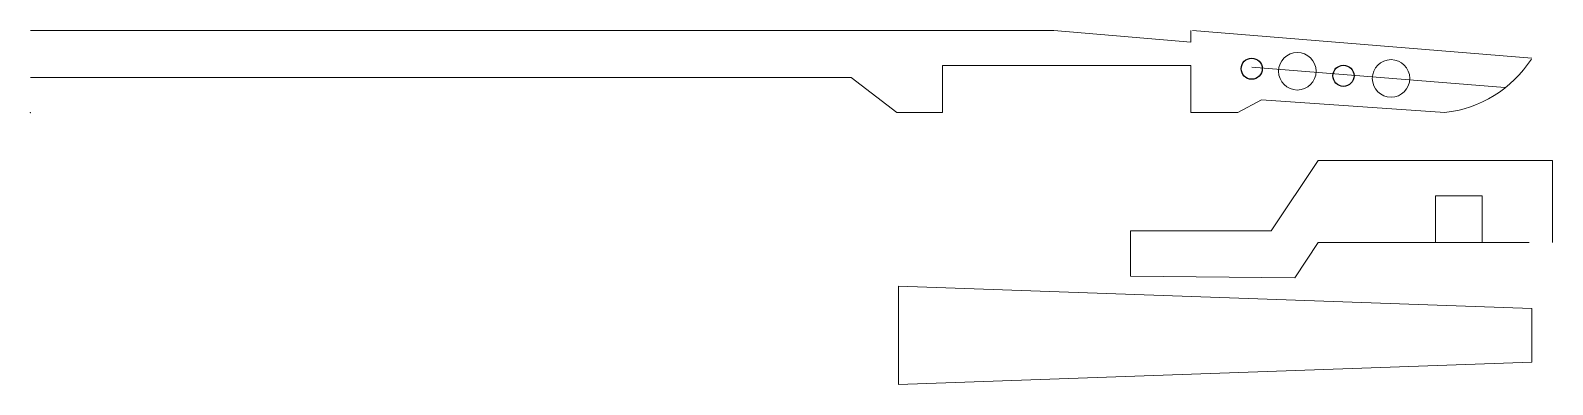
# Model space of a CAD drawing. Header units: millimetres. Extents: x 0 to 649, y -116 to 35.
import ezdxf

# ---------------------------------------------------------------- set-up
doc = ezdxf.new("R2010")
doc.units = ezdxf.units.MM
doc.layers.get('0').update_dxf_attribs({"linetype": 'CONTINUOUS', "lineweight": 0})

msp = doc.modelspace()

# ---------------------------------------------------------------- linework, layer by layer
for p, q in [((436.5, 35), (0, 35)), ((436.5, 35), (495, 30)), ((495, 35), (495, 30)), ((495.62, 35), (640.33, 23.17)), ((495, 20), (389, 20)), ((389, 20), (389, 0)), ((495, 20), (495, 0)), ((350, 15), (0, 15)), ((369.5, 0), (350, 15)), ((520.92, 19.3), (628.87, 10.65)), ((0, 0), (0, 0)), ((389, 0), (369.5, 0)), ((495, 0), (515, 0)), ((515, 0), (525.09, 5.48)), ((525.09, 5.48), (603.23, 0)), ((549.23, -20.46), (529.23, -50.46)), ((549.23, -20.46), (649.23, -20.46)), ((649.23, -20.46), (649.23, -55.46)), ((619.23, -35.46), (599.23, -35.46)), ((599.23, -35.46), (599.23, -55.46)), ((619.23, -55.46), (619.23, -35.46)), ((529.23, -50.46), (469.23, -50.46)), ((469.23, -50.46), (469.23, -69.83)), ((549.23, -55.46), (539.23, -70.46)), ((639.23, -55.46), (549.23, -55.46)), ((469.23, -69.83), (539.23, -70.46)), ((370.32, -115.99), (370.32, -73.99)), ((640.32, -83.49), (370.32, -73.99)), ((640.32, -106.49), (640.32, -83.49)), ((370.32, -115.99), (640.32, -106.49))]:
    msp.add_line(p, q)
at = {"lineweight": -2}
for centre in [(520.92, 18.67), (560.04, 15.67)]:
    msp.add_circle(centre, 4.5, dxfattribs=at)
for centre in [(540.36, 17.6), (580.34, 14.55)]:
    msp.add_circle(centre, 8)
msp.add_arc((597.83, 50.08), 50.37, 276.14983, 327.22824)
msp.add_point((0, 0))

doc.saveas('drawing.dxf')
